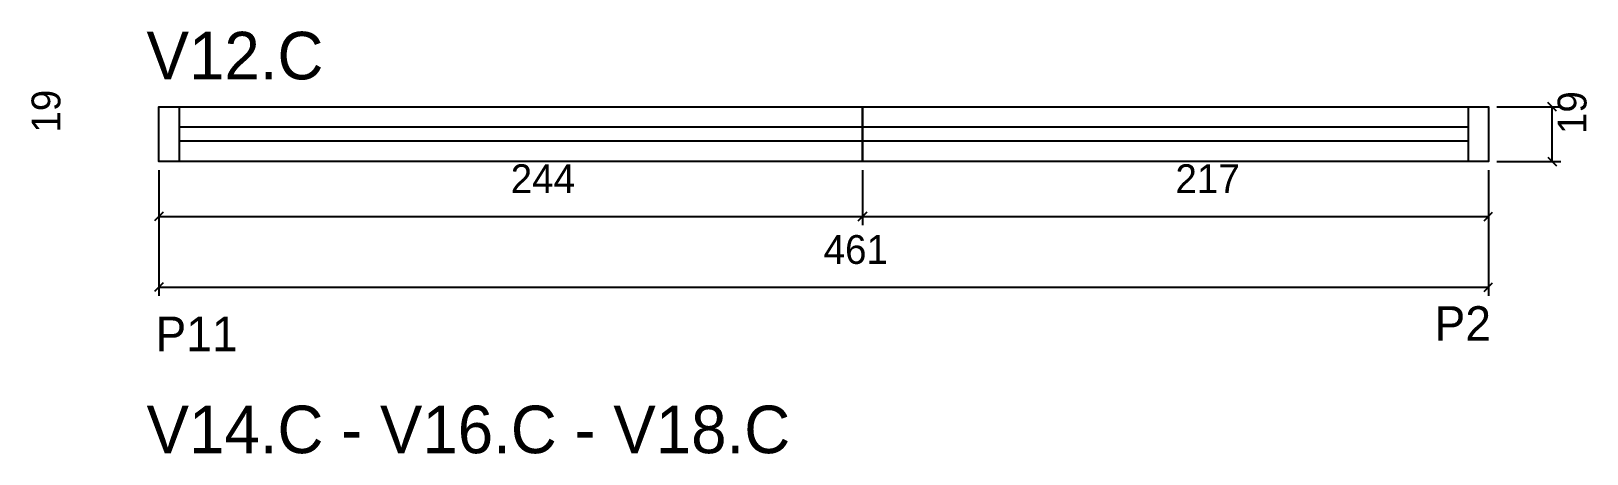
# Model space of a CAD drawing. Header units: metres. Extents: x 3908 to 4447, y -551 to -404.
import ezdxf

# ---------------------------------------------------------------- set-up
doc = ezdxf.new("R2010")
doc.units = ezdxf.units.M
for name, color, linetype in [('5', 7, 'Continuous'), ('COTA', 7, 'Continuous'), ('NOMENCLATURA', 7, 'Continuous'), ('Painéis', 7, 'Continuous'), ('SARR_2.2x7', 7, 'Continuous')]:
    doc.layers.add(name, color=color, linetype=linetype)

msp = doc.modelspace()

# ---------------------------------------------------------------- linework, layer by layer
at = {"layer": 'COTA', "color": 4, "lineweight": 25}
for p, q in [((4416.08, -430.41), (4438.2, -430.41)), ((4435.2, -449.41), (4435.2, -430.41)), ((3952.08, -452.41), (3952.08, -471.46)), ((3952.08, -452.41), (3952.08, -496.04)), ((4196.08, -452.41), (4196.08, -471.46)), ((4196.08, -452.41), (4196.08, -471.46)), ((4413.08, -452.41), (4413.08, -471.46)), ((4413.08, -452.41), (4413.08, -496.04)), ((4416.08, -449.41), (4438.2, -449.41)), ((3952.08, -468.46), (4196.08, -468.46)), ((4196.08, -468.46), (4413.08, -468.46)), ((3952.08, -493.04), (4413.08, -493.04))]:
    msp.add_line(p, q, dxfattribs=at)
at = {"layer": 'COTA', "color": 0, "lineweight": 25}
for p, q in [((4436.7, -431.91), (4433.7, -428.91)), ((4433.7, -447.91), (4436.7, -450.91)), ((3953.58, -466.96), (3950.58, -469.96)), ((4194.58, -469.96), (4197.58, -466.96)), ((4197.58, -466.96), (4194.58, -469.96)), ((4411.58, -469.96), (4414.58, -466.96)), ((3953.58, -491.54), (3950.58, -494.54)), ((4411.58, -494.54), (4414.58, -491.54))]:
    msp.add_line(p, q, dxfattribs=at)
at = {"layer": 'Painéis', "color": 200, "lineweight": 25}
for points in [[(4196.08, -449.41), (3952.08, -449.41), (3952.08, -430.41), (4196.08, -430.41)], [(4196.08, -430.41), (4413.08, -430.41), (4413.08, -449.41), (4196.08, -449.41)]]:
    msp.add_lwpolyline(points, close=True, dxfattribs=at)
at = {"layer": 'SARR_2.2x7', "color": 40, "lineweight": 25}
for p, q in [((3959.08, -430.41), (3959.08, -449.41)), ((4406.08, -430.41), (4406.08, -449.41)), ((3959.08, -437.41), (4196.08, -437.41)), ((4196.08, -437.41), (4406.08, -437.41)), ((4196.08, -442.41), (3959.08, -442.41)), ((4406.08, -442.41), (4196.08, -442.41))]:
    msp.add_line(p, q, dxfattribs=at)

# ---------------------------------------------------------------- texts
at = {"layer": '5', "color": 5, "lineweight": 25}
for s, p in [('P2', (4394.38, -511.62)), ('P11', (3950.87, -515.23))]:
    msp.add_text(s, height=12, rotation=360, dxfattribs=at).set_placement(p)
at = {"layer": 'COTA', "color": 240, "lineweight": 25}
for p in [(3917.92, -439.41), (4447.11, -439.91)]:
    msp.add_text('19', height=10, rotation=90, dxfattribs=at).set_placement(p)
for s, p in [('244', (4074.08, -460.39)), ('217', (4304.58, -460.39)), ('461', (4182.58, -484.94))]:
    msp.add_text(s, height=10, dxfattribs=at).set_placement(p)
at = {"layer": 'NOMENCLATURA', "color": 7, "lineweight": 25}
for s, p in [('V12.C', (3947.8, -420.94)), ('V14.C - V16.C - V18.C', (3947.8, -550.6))]:
    msp.add_text(s, height=16.5, dxfattribs=at).set_placement(p)

doc.saveas('drawing.dxf')
